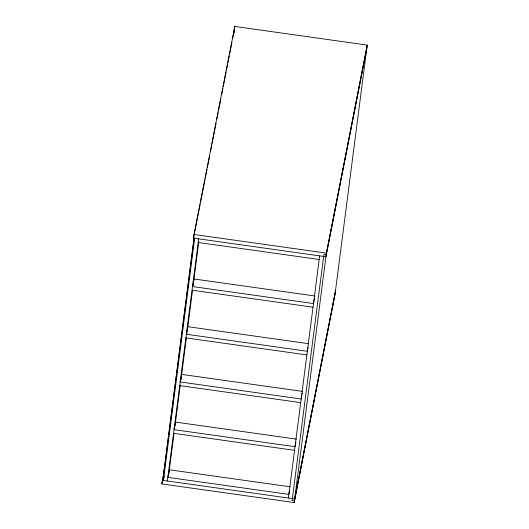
<?xml version="1.0" encoding="UTF-8"?>
<svg xmlns="http://www.w3.org/2000/svg" width="529" height="529" viewBox="0 0 529 529"><rect width="100%" height="100%" fill="white"/><g stroke="black" fill="none" stroke-linecap="round" stroke-linejoin="round"><path stroke-width="0.79" d="M366.749 48.721L325.93 256.757L193.528 238.123L193.998 234.486L234.81 26.45L367.219 45.084L335.002 294.514L294.19 502.55L161.781 483.916L164.797 467.325M163.739 472.714L194.057 237.918M164.063 471.061L194.169 237.898M194.665 238.281L163.395 480.438L164.288 475.902M167.389 481L198.659 238.844M168.877 473.435L174.048 433.35M175 425.99L180.283 385.086M181.024 379.353L186.413 337.634M186.836 334.361L187.048 332.721M187.259 331.088L192.536 290.183M193.171 285.276L198.772 241.912M233.805 33.38L234.016 31.74M233.917 33.36L234.129 31.727M234.81 26.45L232.753 38.181M288.384 498.027L319.655 255.871M294.19 502.55L326.4 253.12L367.219 45.084M193.528 238.123L200.193 204.121M200.511 202.508L204.961 179.84M205.278 178.22L207.024 169.313M207.342 167.7L209.722 155.552M210.516 151.506L211.792 145.032M212.109 143.412L213.379 136.938M213.696 135.318L216.077 123.178M216.87 119.131L218.14 112.651M218.457 111.037L220.844 98.89M221.638 94.843L222.907 88.369M223.225 86.749L226.081 72.182M226.399 70.562L227.668 64.088M227.986 62.468L229.255 55.988M229.573 54.375L231.96 42.227M192.92 285.647L193.217 284.133M180.898 379.544L181.196 378.03M161.781 483.916L164.327 470.962M314.53 298.277L313.492 303.573L192.503 286.546L193.984 278.981L314.98 296.009M366.987 46.85L326.175 254.885L323.893 254.561L292.134 500.46L294.415 500.784L335.234 292.749M308.076 347.493L307.336 351.276L186.34 334.255L187.828 326.691L308.817 343.711M301.768 395.956L301.173 398.985L180.177 381.958L181.665 374.393L302.654 391.42M302.066 394.442L302.363 392.935M295.903 442.151L295.01 446.688L174.021 429.66L175.502 422.096L296.498 439.123M289.594 490.608L288.854 494.39L167.858 477.363L169.346 469.798L290.335 486.825M335.472 290.877L294.66 498.913L162.251 480.279M193.998 234.486L326.4 253.12M198.19 242.48L319.185 259.508M192.034 290.183L313.023 307.21M185.871 337.892L306.866 354.919M179.708 385.595L300.703 402.622M173.552 433.297L294.541 450.324"/></g></svg>
